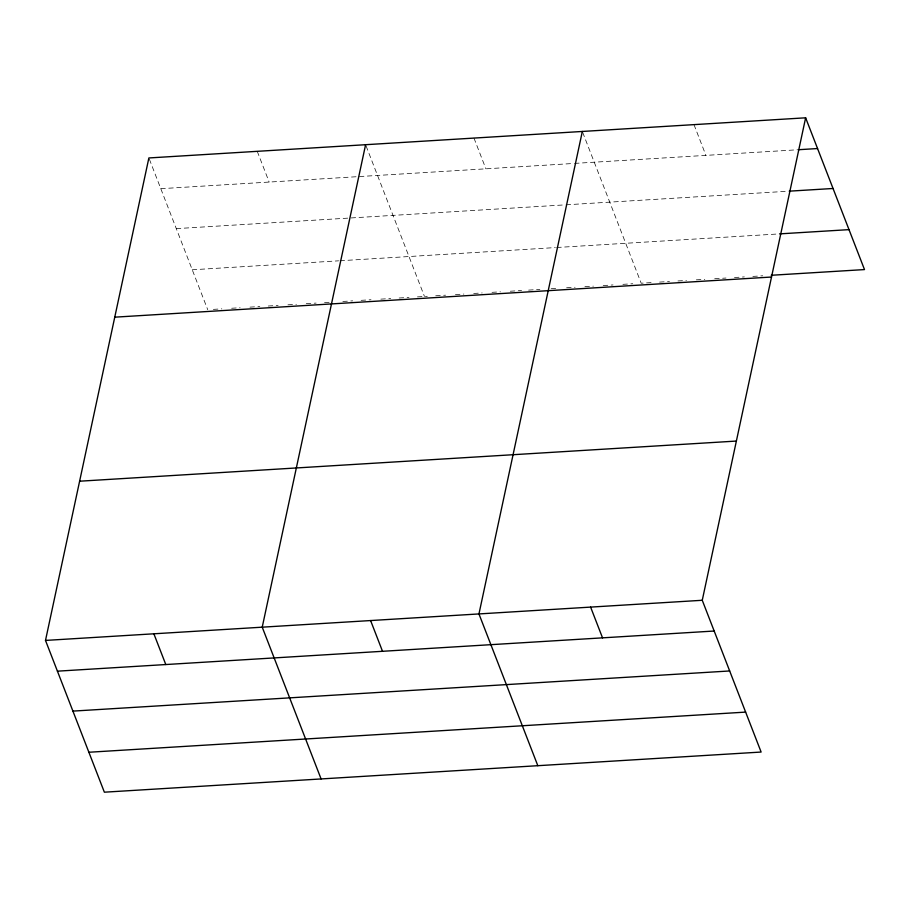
<?xml version="1.0" encoding="UTF-8"?>
<svg xmlns="http://www.w3.org/2000/svg" width="910" height="910" viewBox="0 0 910 910"><rect width="100%" height="100%" fill="white"/><g stroke="black" fill="none" stroke-linecap="round" stroke-linejoin="round"><path stroke-width="0.68" stroke-dasharray="4.55 3.41" d="M160.797 188.688L573.152 163.493M574.551 163.402L797.774 149.763M176.29 228.626L564.712 204.886M566.122 204.807L787.821 191.248M192.249 269.781L338.611 260.829M340.022 260.749L555.339 247.588M556.749 247.497L779.756 233.87M213.372 309.366L221.812 308.854M231.663 308.251L240.115 307.739M249.966 307.136L259.816 306.534M268.257 306.022L278.107 305.419M287.958 304.816L296.398 304.293M306.26 303.69L316.111 303.087M324.551 302.575L330.182 302.234M342.842 301.46L352.693 300.857M361.145 300.334L370.996 299.743M380.846 299.14L390.697 298.537M399.137 298.014L408.988 297.411M417.44 296.899L427.29 296.296M435.731 295.784L445.582 295.181M455.432 294.578L463.873 294.055M473.723 293.464L482.175 292.94M492.026 292.337L500.466 291.826M510.317 291.223L521.578 290.529M528.619 290.108L539.869 289.414M551.13 288.732L556.761 288.379M566.611 287.776L575.052 287.264M584.914 286.661L593.354 286.149M603.205 285.547L613.056 284.944M622.906 284.341L632.757 283.738M651.094 282.612L641.197 283.226L582.332 131.461M659.579 282.1L669.464 281.497M677.95 280.974L686.424 280.462M696.321 279.848L704.795 279.336M714.691 278.733L725.998 278.039M734.484 277.516L744.369 276.913M752.854 276.401L762.739 275.798M693.989 124.636L705.91 155.371M473.974 138.081L485.894 168.816M366.104 145.987L424.47 296.467M257.246 151.322L269.167 182.068M149.376 159.227L207.742 309.718"/><path stroke-width="1.36" d="M805.634 117.811L702.258 600.282L761.124 752.047L104.366 792.189L45.5 640.424L148.876 157.953L805.634 117.811L864.5 269.576L771.225 275.275M365.604 144.701L262.228 627.183L321.093 778.949M582.332 131.461L478.956 613.932L537.821 765.697M799.185 149.672L817.555 148.546M789.232 191.168L833.048 188.484M779.756 233.87L849.007 229.638M114.762 317.169L771.521 277.027M79.614 481.208L736.372 441.066M45.5 640.424L702.258 600.282M57.421 671.17L714.179 631.028M72.914 711.108L729.672 670.966M88.873 752.252L745.631 712.109M590.613 607.106L602.534 637.853M370.598 620.552L382.518 651.298M153.87 633.804L165.791 664.539"/></g></svg>
